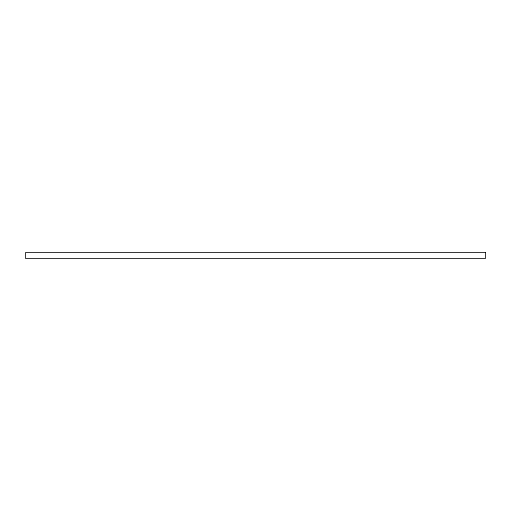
<?xml version="1.0" encoding="UTF-8"?>
<svg xmlns="http://www.w3.org/2000/svg" width="511" height="511" viewBox="0 0 511 511"><rect width="100%" height="100%" fill="white"/><g stroke="black" fill="none" stroke-linecap="round" stroke-linejoin="round"><path stroke-width="0.77" d="M485.45 252.491L25.55 252.491L25.55 258.509L485.45 258.509L485.45 252.491"/></g></svg>
